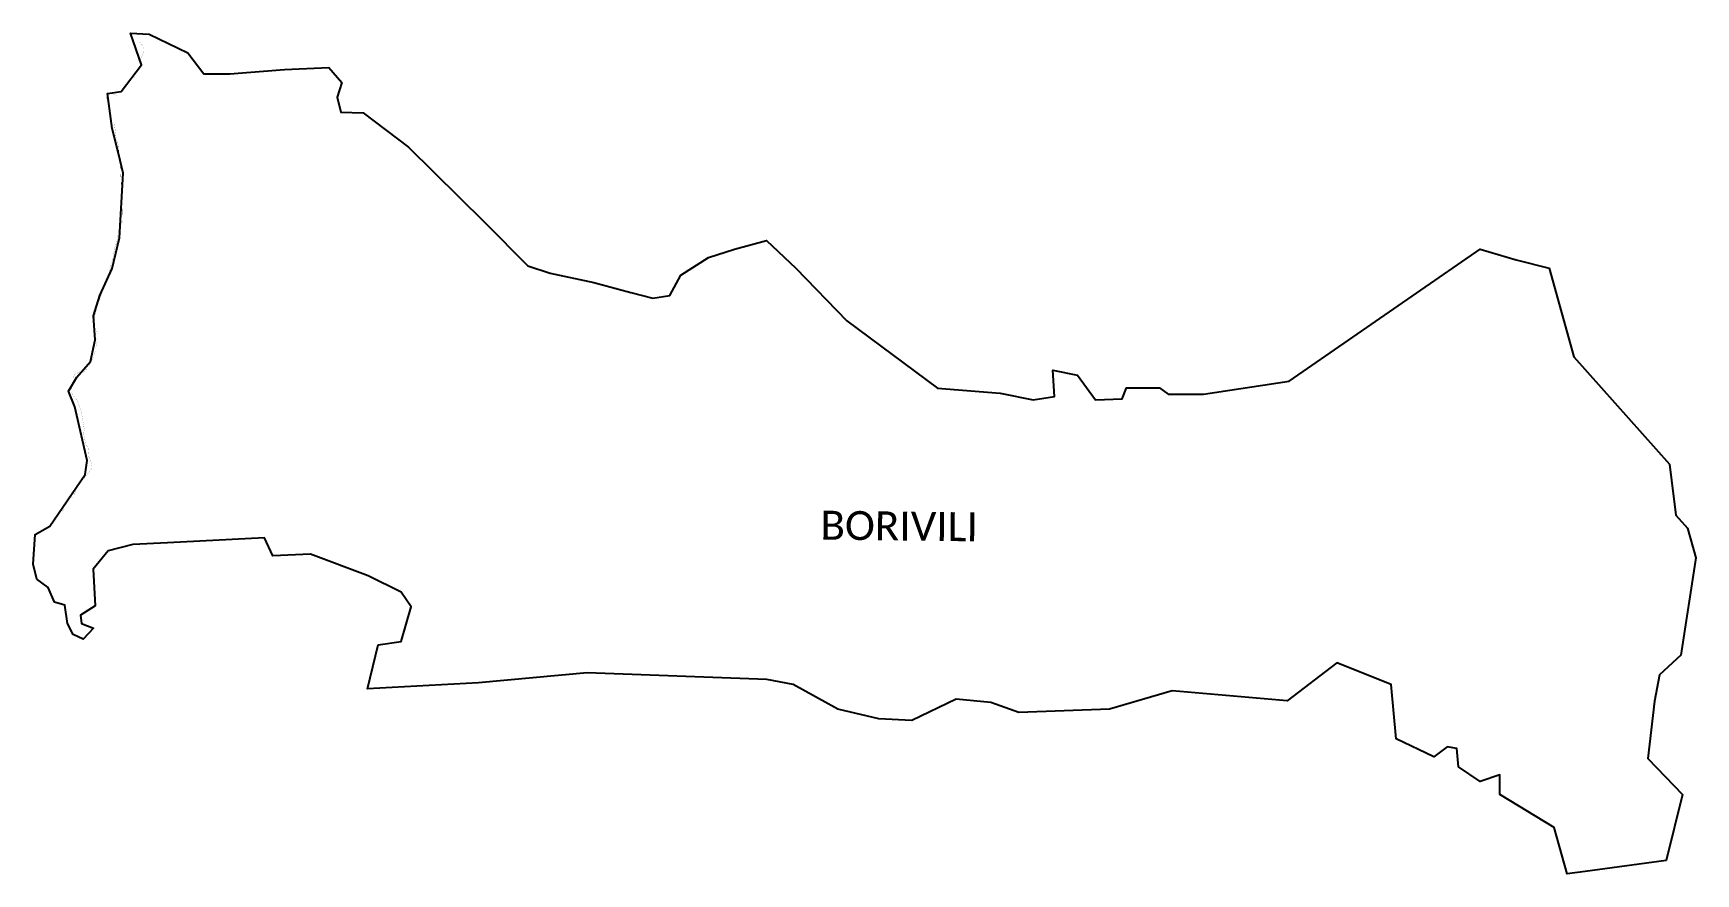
# Model space of a CAD drawing. Header units: metres. Extents: x 266208 to 280437, y 2124392 to 2131586.
import ezdxf

# ---------------------------------------------------------------- set-up
doc = ezdxf.new("R2010")
doc.units = ezdxf.units.M
for name, color, linetype in [('SEAWALL', 170, 'Continuous'), ('village', 3, 'Continuous'), ('VILLAGE NAME', 250, 'Continuous')]:
    doc.layers.add(name, color=color, linetype=linetype)
doc.styles.get("Standard").update_dxf_attribs({"font": 'simplex.shx'})

msp = doc.modelspace()

# ---------------------------------------------------------------- linework, layer by layer
at = {"layer": 'SEAWALL', "const_width": 1, "flags": 128}
for points in [[(267118, 2131512), (267139, 2131488), (267149, 2131474), (267154, 2131454), (267152, 2131430), (267151, 2131424), (267136, 2131385), (267115, 2131345)], [(267135, 2131298), (267117, 2131306), (267061, 2131214), (267075, 2131206)], [(266922, 2131055), (266874, 2131072), (266863, 2131071), (266843, 2131063), (266836, 2131047), (266839, 2131017), (266858, 2130962), (266866, 2130912), (266869, 2130817), (266876, 2130805), (266884, 2130796), (266903, 2130803), (266907, 2130771), (266917, 2130692), (266937, 2130621), (266942, 2130559), (266953, 2130477), (266960, 2130301), (266970, 2130199), (266969, 2130049), (266970, 2129980), (266939, 2129893), (266919, 2129782), (266911, 2129775), (266892, 2129674), (266853, 2129525), (266811, 2129408), (266753, 2129244), (266731, 2129147), (266721, 2129080), (266728, 2129057), (266758, 2129019)], [(266755, 2128949), (266750, 2128926), (266746, 2128926), (266744, 2128916), (266747, 2128915), (266741, 2128889)], [(266755, 2128975), (266751, 2128958)], [(266722, 2128815), (266706, 2128776), (266683, 2128740), (266673, 2128745), (266659, 2128724), (266669, 2128718), (266646, 2128691), (266640, 2128685)], [(266739, 2128862), (266726, 2128826)], [(266547, 2128635), (266568, 2128676), (266579, 2128675), (266596, 2128682), (266602, 2128691)], [(266552, 2128590), (266540, 2128562), (266536, 2128533), (266536, 2128512), (266554, 2128478), (266582, 2128447), (266592, 2128420), (266615, 2128357), (266631, 2128282), (266645, 2128192), (266642, 2128176), (266640, 2128161), (266643, 2128137), (266659, 2128067), (266663, 2128045), (266676, 2128047), (266683, 2127966), (266690, 2127940), (266700, 2127922), (266706, 2127905), (266709, 2127889), (266707, 2127865), (266698, 2127843), (266638, 2127771), (266635, 2127774), (266629, 2127766), (266632, 2127764), (266616, 2127749), (266612, 2127753), (266596, 2127734), (266600, 2127730), (266574, 2127699), (266571, 2127689), (266563, 2127640), (266550, 2127645), (266543, 2127643), (266532, 2127617), (266542, 2127612)], [(266471, 2127512), (266451, 2127484)]]:
    msp.add_lwpolyline(points, dxfattribs=at)
at = {"layer": 'village'}
msp.add_polyline3d([(279491, 2124412, 0), (279338, 2124392, 0), (279225, 2124787, 0), (278760, 2125069, 0), (278760, 2125238, 0), (278591, 2125181, 0), (278407, 2125308, 0), (278393, 2125463, 0), (278309, 2125477, 0), (278196, 2125393, 0), (277872, 2125548, 0), (277829, 2126013, 0), (277364, 2126196, 0), (276941, 2125872, 0), (275955, 2125957, 0), (275419, 2125802, 0), (274644, 2125773, 0), (274404, 2125858, 0), (274108, 2125886, 0), (273727, 2125703, 0), (273445, 2125717, 0), (273093, 2125802, 0), (272712, 2126013, 0), (272487, 2126055, 0), (270950, 2126112, 0), (270020, 2126027, 0), (269069, 2125976, 0), (269160, 2126351, 0), (269357, 2126380, 0), (269442, 2126676, 0), (269357, 2126803, 0), (269075, 2126943, 0), (268582, 2127127, 0), (268258, 2127113, 0), (268187, 2127268, 0), (267356, 2127225, 0), (267059, 2127211, 0), (266848, 2127155, 0), (266721, 2127000, 0), (266739, 2126684, 0), (266612, 2126605, 0), (266620, 2126534, 0), (266723, 2126494, 0), (266636, 2126399, 0), (266549, 2126439, 0), (266501, 2126534, 0), (266477, 2126692, 0), (266390, 2126716, 0), (266335, 2126843, 0), (266239, 2126914, 0), (266208, 2127041, 0), (266224, 2127295, 0), (266350, 2127366, 0), (266652, 2127810, 0), (266668, 2127929, 0), (266565, 2128389, 0), (266509, 2128524, 0), (266580, 2128643, 0), (266699, 2128778, 0), (266739, 2128962, 0), (266723, 2129168, 0), (266779, 2129342, 0), (266882, 2129572, 0), (266945, 2129834, 0), (266977, 2130389, 0), (266937, 2130556, 0), (266882, 2130770, 0), (266842, 2131071, 0), (266961, 2131087, 0), (267135, 2131317, 0), (267040, 2131586, 0), (267199, 2131578, 0), (267532, 2131420, 0), (267667, 2131238, 0), (267889, 2131238, 0), (268357, 2131277, 0), (268737, 2131293, 0), (268848, 2131166, 0), (268809, 2131039, 0), (268840, 2130912, 0), (269031, 2130904, 0), (269419, 2130611, 0), (270069, 2129969, 0), (270442, 2129596, 0), (270632, 2129533, 0), (271005, 2129453, 0), (271322, 2129366, 0), (271512, 2129319, 0), (271655, 2129342, 0), (271750, 2129517, 0), (271988, 2129668, 0), (272210, 2129739, 0), (272483, 2129812, 0), (272735, 2129577, 0), (273172, 2129126, 0), (273947, 2128548, 0), (274483, 2128505, 0), (274765, 2128449, 0), (274948, 2128477, 0), (274934, 2128703, 0), (275145, 2128660, 0), (275300, 2128449, 0), (275528, 2128458, 0), (275566, 2128552, 0), (275848, 2128552, 0), (275923, 2128496, 0), (276224, 2128496, 0), (276957, 2128609, 0), (278592, 2129737, 0), (278901, 2129647, 0), (279183, 2129577, 0), (279394, 2128816, 0), (280212, 2127899, 0), (280268, 2127462, 0), (280367, 2127349, 0), (280437, 2127096, 0), (280310, 2126264, 0), (280127, 2126095, 0), (280085, 2125869, 0), (280028, 2125379, 0), (280324, 2125069, 0), (280184, 2124505, 0)], close=True, dxfattribs=at)

# ---------------------------------------------------------------- texts
at = {"layer": 'VILLAGE NAME', "insert": (272947, 2127500), "char_height": 247.63, "attachment_point": 1, "rotation": 359.3415}
msp.add_mtext_dynamic_manual_height_columns('{\\fCalibri|b0|i0|c0|p34;BORIVILI}', width=3307.61, gutter_width=1238, heights=[554], dxfattribs=at)

doc.saveas('drawing.dxf')
